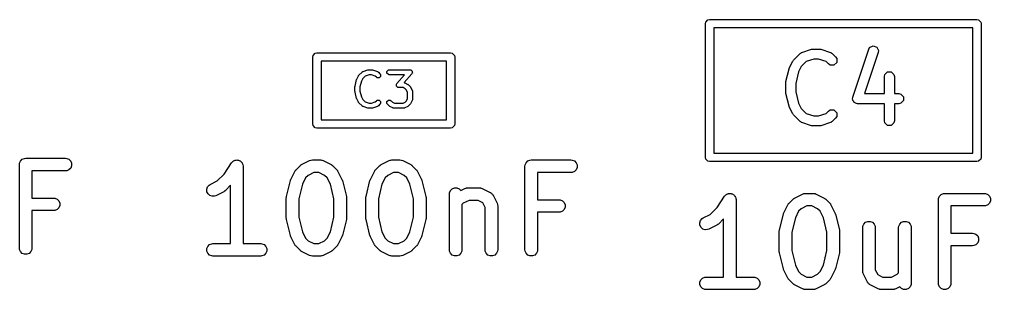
# Model space of a CAD drawing. Extents: x 2.26 to 6.35, y -6.6 to -4.52.
# Drawn here: x 5.327 to 5.7847, y -5.8956 to -5.7684 of the extents above; entities that cross this region are included whole.
import ezdxf

# ---------------------------------------------------------------- set-up
doc = ezdxf.new("R2010")
doc.units = 0
doc.header["$MEASUREMENT"] = 0
doc.layers.add('BLACK', color=7, linetype='CONTINUOUS')

msp = doc.modelspace()

# ---------------------------------------------------------------- linework, layer by layer
at = {"layer": 'BLACK', "linetype": 'CONTINUOUS'}
for p, q in [((5.65029, -5.7704), (5.65044, -5.76964)), ((5.65029, -5.83339), (5.65029, -5.7704)), ((5.65044, -5.76964), (5.65151, -5.76858)), ((5.65151, -5.76858), (5.65226, -5.76843)), ((5.65226, -5.76843), (5.77824, -5.76843)), ((5.77824, -5.76843), (5.779, -5.76858)), ((5.779, -5.76858), (5.78006, -5.76964)), ((5.78006, -5.76964), (5.78021, -5.7704)), ((5.78021, -5.7704), (5.78021, -5.83339)), ((5.65423, -5.77237), (5.65423, -5.83142)), ((5.77628, -5.77237), (5.65423, -5.77237)), ((5.77628, -5.83142), (5.77628, -5.77237)), ((5.4654, -5.78539), (5.46647, -5.78433)), ((5.46647, -5.78433), (5.46722, -5.78418)), ((5.46722, -5.78418), (5.53021, -5.78418)), ((5.53021, -5.78418), (5.53097, -5.78433)), ((5.53097, -5.78433), (5.53203, -5.78539)), ((5.69183, -5.78755), (5.69483, -5.78455)), ((5.69483, -5.78455), (5.69493, -5.78449)), ((5.69493, -5.78449), (5.69496, -5.78444)), ((5.69496, -5.78444), (5.69529, -5.78425)), ((5.69529, -5.78425), (5.6956, -5.78404)), ((5.6956, -5.78404), (5.69565, -5.78404)), ((5.69565, -5.78404), (5.69576, -5.78398)), ((5.69576, -5.78398), (5.70026, -5.78248)), ((5.70026, -5.78248), (5.70063, -5.78243)), ((5.70063, -5.78243), (5.701, -5.78236)), ((5.701, -5.78236), (5.704, -5.78236)), ((5.704, -5.78236), (5.70437, -5.78243)), ((5.70437, -5.78243), (5.70475, -5.78248)), ((5.70475, -5.78248), (5.70925, -5.78398)), ((5.70925, -5.78398), (5.70935, -5.78404)), ((5.70935, -5.78404), (5.70941, -5.78404)), ((5.70941, -5.78404), (5.70972, -5.78425)), ((5.70972, -5.78425), (5.71005, -5.78444)), ((5.71005, -5.78444), (5.71007, -5.78449)), ((5.71007, -5.78449), (5.71017, -5.78455)), ((5.71017, -5.78455), (5.71167, -5.78605)), ((5.71976, -5.80497), (5.72726, -5.78248)), ((5.73174, -5.78397), (5.72528, -5.80336)), ((5.72726, -5.78248), (5.72772, -5.78168)), ((5.72772, -5.78168), (5.72933, -5.78087)), ((5.72933, -5.78087), (5.73105, -5.78144)), ((5.73105, -5.78144), (5.73186, -5.78306)), ((5.73186, -5.78306), (5.73174, -5.78397)), ((5.46525, -5.78615), (5.4654, -5.78539)), ((5.46525, -5.81764), (5.46525, -5.78615)), ((5.46919, -5.78811), (5.46919, -5.81567)), ((5.52824, -5.78811), (5.46919, -5.78811)), ((5.52824, -5.81567), (5.52824, -5.78811)), ((5.53203, -5.78539), (5.53218, -5.78615)), ((5.53218, -5.78615), (5.53218, -5.81764)), ((5.68989, -5.79117), (5.69139, -5.78817)), ((5.69139, -5.78817), (5.69162, -5.78787)), ((5.69162, -5.78787), (5.69183, -5.78755)), ((5.69778, -5.78829), (5.69545, -5.79062)), ((5.70139, -5.78708), (5.69778, -5.78829)), ((5.70362, -5.78708), (5.70139, -5.78708)), ((5.70723, -5.78829), (5.70362, -5.78708)), ((5.70833, -5.78939), (5.70723, -5.78829)), ((5.7091, -5.7899), (5.70833, -5.78939)), ((5.71219, -5.78863), (5.71091, -5.7899)), ((5.71167, -5.78605), (5.71219, -5.78682)), ((5.71219, -5.78682), (5.71219, -5.78863)), ((5.48701, -5.79472), (5.48851, -5.79322)), ((5.48851, -5.79322), (5.48856, -5.79319)), ((5.48856, -5.79319), (5.48857, -5.79317)), ((5.48857, -5.79317), (5.48873, -5.79307)), ((5.48873, -5.79307), (5.48889, -5.79297)), ((5.48889, -5.79297), (5.48892, -5.79297)), ((5.48892, -5.79297), (5.48897, -5.79294)), ((5.48897, -5.79294), (5.49122, -5.79219)), ((5.49122, -5.79219), (5.49141, -5.79216)), ((5.49141, -5.79216), (5.49159, -5.79213)), ((5.49159, -5.79213), (5.49309, -5.79213)), ((5.49309, -5.79213), (5.49328, -5.79216)), ((5.49328, -5.79216), (5.49347, -5.79219)), ((5.49347, -5.79219), (5.49572, -5.79294)), ((5.49572, -5.79294), (5.49577, -5.79297)), ((5.49577, -5.79297), (5.49579, -5.79297)), ((5.49579, -5.79297), (5.49595, -5.79307)), ((5.49595, -5.79307), (5.49612, -5.79317)), ((5.49612, -5.79317), (5.49613, -5.79319)), ((5.49613, -5.79319), (5.49618, -5.79322)), ((5.49618, -5.79322), (5.49693, -5.79397)), ((5.49693, -5.79397), (5.49718, -5.79436)), ((5.50025, -5.79286), (5.50089, -5.79222)), ((5.50025, -5.79376), (5.50025, -5.79286)), ((5.50089, -5.7944), (5.50025, -5.79376)), ((5.50089, -5.79222), (5.50134, -5.79213)), ((5.50134, -5.79213), (5.51109, -5.79213)), ((5.51109, -5.79213), (5.51142, -5.79219)), ((5.51142, -5.79219), (5.51147, -5.79219)), ((5.51147, -5.79219), (5.51149, -5.79221)), ((5.51149, -5.79221), (5.51154, -5.79222)), ((5.51154, -5.79222), (5.51184, -5.79251)), ((5.51184, -5.79251), (5.51215, -5.79278)), ((5.51215, -5.79379), (5.51198, -5.79409)), ((5.51215, -5.79278), (5.51215, -5.79283)), ((5.51215, -5.79283), (5.51218, -5.79286)), ((5.51218, -5.79376), (5.51215, -5.79379)), ((5.51218, -5.79286), (5.51218, -5.79327)), ((5.51218, -5.79327), (5.51221, -5.79369)), ((5.51221, -5.79369), (5.51218, -5.79373)), ((5.51218, -5.79373), (5.51218, -5.79376)), ((5.68821, -5.79765), (5.68971, -5.79165)), ((5.68971, -5.79165), (5.68982, -5.79141)), ((5.68982, -5.79141), (5.68989, -5.79117)), ((5.69423, -5.79305), (5.69287, -5.79851)), ((5.69545, -5.79062), (5.69423, -5.79305)), ((5.71091, -5.7899), (5.7091, -5.7899)), ((5.73482, -5.79432), (5.7361, -5.79304)), ((5.7361, -5.79304), (5.7379, -5.79304)), ((5.7379, -5.79304), (5.73918, -5.79432)), ((5.4852, -5.79977), (5.48595, -5.79677)), ((5.48595, -5.79677), (5.486, -5.79665)), ((5.486, -5.79665), (5.48604, -5.79653)), ((5.48604, -5.79653), (5.48679, -5.79503)), ((5.48679, -5.79503), (5.4869, -5.79488)), ((5.4869, -5.79488), (5.48701, -5.79472)), ((5.48821, -5.79747), (5.48752, -5.8002)), ((5.48881, -5.79626), (5.48821, -5.79747)), ((5.48998, -5.79509), (5.48881, -5.79626)), ((5.49178, -5.79449), (5.48998, -5.79509)), ((5.4929, -5.79449), (5.49178, -5.79449)), ((5.4947, -5.79509), (5.4929, -5.79449)), ((5.49526, -5.79564), (5.4947, -5.79509)), ((5.49564, -5.7959), (5.49526, -5.79564)), ((5.49654, -5.7959), (5.49564, -5.7959)), ((5.49718, -5.79526), (5.49654, -5.7959)), ((5.49718, -5.79436), (5.49718, -5.79526)), ((5.50134, -5.79449), (5.50089, -5.7944)), ((5.50849, -5.79449), (5.50134, -5.79449)), ((5.50478, -5.79882), (5.50495, -5.79853)), ((5.50495, -5.79853), (5.50849, -5.79449)), ((5.51198, -5.79409), (5.50839, -5.79819)), ((5.50839, -5.79819), (5.50854, -5.79822)), ((5.50854, -5.79822), (5.50856, -5.79824)), ((5.50856, -5.79824), (5.50862, -5.79825)), ((5.50862, -5.79825), (5.51012, -5.799)), ((5.68814, -5.79822), (5.6882, -5.79794)), ((5.68814, -5.80272), (5.68814, -5.79822)), ((5.6882, -5.79794), (5.68821, -5.79765)), ((5.69287, -5.79851), (5.69287, -5.80243)), ((5.73464, -5.79522), (5.73482, -5.79432)), ((5.73464, -5.80336), (5.73464, -5.79522)), ((5.73918, -5.79432), (5.73936, -5.79522)), ((5.73936, -5.79522), (5.73936, -5.80336)), ((5.48516, -5.80006), (5.48519, -5.79992)), ((5.48516, -5.80231), (5.48516, -5.80006)), ((5.48519, -5.80245), (5.48516, -5.80231)), ((5.48519, -5.79992), (5.4852, -5.79977)), ((5.4852, -5.80259), (5.48519, -5.80245)), ((5.48595, -5.80559), (5.4852, -5.80259)), ((5.48752, -5.8002), (5.48752, -5.80216)), ((5.48752, -5.80216), (5.48821, -5.80489)), ((5.50472, -5.79893), (5.50475, -5.79888)), ((5.50475, -5.79934), (5.50472, -5.79893)), ((5.50475, -5.79886), (5.50478, -5.79882)), ((5.50475, -5.79888), (5.50475, -5.79886)), ((5.50475, -5.79976), (5.50475, -5.79934)), ((5.50478, -5.79979), (5.50475, -5.79976)), ((5.50478, -5.79983), (5.50478, -5.79979)), ((5.50509, -5.8001), (5.50478, -5.79983)), ((5.50539, -5.8004), (5.50509, -5.8001)), ((5.50544, -5.80041), (5.50539, -5.8004)), ((5.50546, -5.80043), (5.50544, -5.80041)), ((5.50551, -5.80042), (5.50546, -5.80043)), ((5.50584, -5.80049), (5.50551, -5.80042)), ((5.50781, -5.80049), (5.50584, -5.80049)), ((5.50889, -5.80103), (5.50781, -5.80049)), ((5.50937, -5.80151), (5.50889, -5.80103)), ((5.50991, -5.80259), (5.50937, -5.80151)), ((5.50991, -5.80578), (5.50991, -5.80259)), ((5.51012, -5.799), (5.51027, -5.79912)), ((5.51027, -5.79912), (5.51043, -5.79922)), ((5.51043, -5.79922), (5.51118, -5.79997)), ((5.51118, -5.79997), (5.51128, -5.80013)), ((5.51128, -5.80013), (5.5114, -5.80028)), ((5.5114, -5.80028), (5.51215, -5.80178)), ((5.51215, -5.80178), (5.51216, -5.80184)), ((5.51216, -5.80184), (5.51218, -5.80186)), ((5.51218, -5.80186), (5.51222, -5.80204)), ((5.51222, -5.80204), (5.51227, -5.80222)), ((5.51227, -5.80222), (5.51226, -5.80225)), ((5.51226, -5.80225), (5.51227, -5.80231)), ((5.51227, -5.80231), (5.51227, -5.80606)), ((5.6882, -5.803), (5.68814, -5.80272)), ((5.68821, -5.80329), (5.6882, -5.803)), ((5.69287, -5.80243), (5.69423, -5.8079)), ((5.486, -5.80571), (5.48595, -5.80559)), ((5.48604, -5.80583), (5.486, -5.80571)), ((5.48679, -5.80733), (5.48604, -5.80583)), ((5.4869, -5.80748), (5.48679, -5.80733)), ((5.48701, -5.80764), (5.4869, -5.80748)), ((5.48851, -5.80914), (5.48701, -5.80764)), ((5.48821, -5.80489), (5.48881, -5.80611)), ((5.48881, -5.80611), (5.48998, -5.80727)), ((5.48998, -5.80727), (5.49178, -5.80788)), ((5.4929, -5.80788), (5.4947, -5.80727)), ((5.4947, -5.80727), (5.49526, -5.80672)), ((5.49526, -5.80672), (5.49564, -5.80647)), ((5.49564, -5.80647), (5.49654, -5.80647)), ((5.49654, -5.80647), (5.49718, -5.8071)), ((5.49718, -5.8071), (5.49718, -5.80801)), ((5.50025, -5.8071), (5.50089, -5.80647)), ((5.50025, -5.80801), (5.50025, -5.8071)), ((5.50089, -5.80647), (5.50179, -5.80647)), ((5.50179, -5.80647), (5.50218, -5.80672)), ((5.50218, -5.80672), (5.50279, -5.80734)), ((5.50279, -5.80734), (5.50387, -5.80788)), ((5.50781, -5.80788), (5.50889, -5.80734)), ((5.50889, -5.80734), (5.50937, -5.80686)), ((5.50937, -5.80686), (5.50991, -5.80578)), ((5.51215, -5.80658), (5.5114, -5.80808)), ((5.51216, -5.80653), (5.51215, -5.80658)), ((5.51218, -5.80651), (5.51216, -5.80653)), ((5.51222, -5.80632), (5.51218, -5.80651)), ((5.51227, -5.80614), (5.51222, -5.80632)), ((5.51227, -5.80606), (5.51226, -5.80611)), ((5.51226, -5.80611), (5.51227, -5.80614)), ((5.68971, -5.80929), (5.68821, -5.80329)), ((5.71964, -5.80589), (5.71976, -5.80497)), ((5.71982, -5.80624), (5.71964, -5.80589)), ((5.71982, -5.80662), (5.71982, -5.80624)), ((5.72021, -5.80701), (5.71982, -5.80662)), ((5.72045, -5.8075), (5.72021, -5.80701)), ((5.72082, -5.80763), (5.72045, -5.8075)), ((5.7211, -5.8079), (5.72082, -5.80763)), ((5.72528, -5.80336), (5.73464, -5.80336)), ((5.73936, -5.80336), (5.7415, -5.80336)), ((5.7415, -5.80336), (5.7424, -5.80354)), ((5.7424, -5.80354), (5.74368, -5.80482)), ((5.74368, -5.80662), (5.7424, -5.8079)), ((5.74368, -5.80482), (5.74368, -5.80662)), ((5.48856, -5.80917), (5.48851, -5.80914)), ((5.48857, -5.8092), (5.48856, -5.80917)), ((5.48873, -5.80929), (5.48857, -5.8092)), ((5.48889, -5.8094), (5.48873, -5.80929)), ((5.48892, -5.8094), (5.48889, -5.8094)), ((5.48897, -5.80943), (5.48892, -5.8094)), ((5.49122, -5.81018), (5.48897, -5.80943)), ((5.49141, -5.8102), (5.49122, -5.81018)), ((5.49159, -5.81024), (5.49141, -5.8102)), ((5.49309, -5.81024), (5.49159, -5.81024)), ((5.49178, -5.80788), (5.4929, -5.80788)), ((5.49328, -5.8102), (5.49309, -5.81024)), ((5.49347, -5.81018), (5.49328, -5.8102)), ((5.49572, -5.80943), (5.49347, -5.81018)), ((5.49577, -5.8094), (5.49572, -5.80943)), ((5.49579, -5.8094), (5.49577, -5.8094)), ((5.49595, -5.80929), (5.49579, -5.8094)), ((5.49612, -5.8092), (5.49595, -5.80929)), ((5.49613, -5.80917), (5.49612, -5.8092)), ((5.49618, -5.80914), (5.49613, -5.80917)), ((5.49693, -5.80839), (5.49618, -5.80914)), ((5.49718, -5.80801), (5.49693, -5.80839)), ((5.50051, -5.80839), (5.50025, -5.80801)), ((5.50126, -5.80914), (5.50051, -5.80839)), ((5.50141, -5.80925), (5.50126, -5.80914)), ((5.50156, -5.80936), (5.50141, -5.80925)), ((5.50306, -5.81011), (5.50156, -5.80936)), ((5.50312, -5.81013), (5.50306, -5.81011)), ((5.50314, -5.81015), (5.50312, -5.81013)), ((5.50332, -5.81018), (5.50314, -5.81015)), ((5.50351, -5.81023), (5.50332, -5.81018)), ((5.50353, -5.81023), (5.50351, -5.81023)), ((5.50359, -5.81024), (5.50353, -5.81023)), ((5.50809, -5.81024), (5.50359, -5.81024)), ((5.50387, -5.80788), (5.50781, -5.80788)), ((5.50815, -5.81023), (5.50809, -5.81024)), ((5.50817, -5.81023), (5.50815, -5.81023)), ((5.50836, -5.81018), (5.50817, -5.81023)), ((5.50854, -5.81015), (5.50836, -5.81018)), ((5.50856, -5.81013), (5.50854, -5.81015)), ((5.50862, -5.81011), (5.50856, -5.81013)), ((5.51012, -5.80936), (5.50862, -5.81011)), ((5.51027, -5.80925), (5.51012, -5.80936)), ((5.51043, -5.80914), (5.51027, -5.80925)), ((5.51118, -5.80839), (5.51043, -5.80914)), ((5.51128, -5.80823), (5.51118, -5.80839)), ((5.5114, -5.80808), (5.51128, -5.80823)), ((5.68982, -5.80953), (5.68971, -5.80929)), ((5.68989, -5.80978), (5.68982, -5.80953)), ((5.69139, -5.81278), (5.68989, -5.80978)), ((5.69423, -5.8079), (5.69545, -5.81032)), ((5.69545, -5.81032), (5.69778, -5.81265)), ((5.70723, -5.81265), (5.70833, -5.81155)), ((5.70833, -5.81155), (5.7091, -5.81104)), ((5.7091, -5.81104), (5.71091, -5.81104)), ((5.71091, -5.81104), (5.71219, -5.81232)), ((5.71219, -5.81232), (5.71219, -5.81412)), ((5.722, -5.80808), (5.7211, -5.8079)), ((5.73464, -5.80808), (5.722, -5.80808)), ((5.73464, -5.81622), (5.73464, -5.80808)), ((5.7415, -5.80808), (5.73936, -5.80808)), ((5.73936, -5.80808), (5.73936, -5.81622)), ((5.7424, -5.8079), (5.7415, -5.80808)), ((5.46919, -5.81567), (5.52824, -5.81567)), ((5.69162, -5.81307), (5.69139, -5.81278)), ((5.69183, -5.81339), (5.69162, -5.81307)), ((5.69483, -5.81639), (5.69183, -5.81339)), ((5.69493, -5.81645), (5.69483, -5.81639)), ((5.69496, -5.8165), (5.69493, -5.81645)), ((5.69529, -5.81669), (5.69496, -5.8165)), ((5.6956, -5.8169), (5.69529, -5.81669)), ((5.69565, -5.8169), (5.6956, -5.8169)), ((5.69576, -5.81696), (5.69565, -5.8169)), ((5.69778, -5.81265), (5.70139, -5.81386)), ((5.70139, -5.81386), (5.70362, -5.81386)), ((5.70362, -5.81386), (5.70723, -5.81265)), ((5.70935, -5.8169), (5.70925, -5.81696)), ((5.70941, -5.8169), (5.70935, -5.8169)), ((5.70972, -5.81669), (5.70941, -5.8169)), ((5.71005, -5.8165), (5.70972, -5.81669)), ((5.71007, -5.81645), (5.71005, -5.8165)), ((5.71017, -5.81639), (5.71007, -5.81645)), ((5.71167, -5.81489), (5.71017, -5.81639)), ((5.71219, -5.81412), (5.71167, -5.81489)), ((5.73482, -5.81712), (5.73464, -5.81622)), ((5.73936, -5.81622), (5.73918, -5.81712)), ((5.4654, -5.8184), (5.46525, -5.81764)), ((5.46647, -5.81946), (5.4654, -5.8184)), ((5.46722, -5.81961), (5.46647, -5.81946)), ((5.53021, -5.81961), (5.46722, -5.81961)), ((5.53097, -5.81946), (5.53021, -5.81961)), ((5.53203, -5.8184), (5.53097, -5.81946)), ((5.53218, -5.81764), (5.53203, -5.8184)), ((5.70026, -5.81846), (5.69576, -5.81696)), ((5.70063, -5.81851), (5.70026, -5.81846)), ((5.701, -5.81858), (5.70063, -5.81851)), ((5.704, -5.81858), (5.701, -5.81858)), ((5.70437, -5.81851), (5.704, -5.81858)), ((5.70475, -5.81846), (5.70437, -5.81851)), ((5.70925, -5.81696), (5.70475, -5.81846)), ((5.7361, -5.8184), (5.73482, -5.81712)), ((5.7379, -5.8184), (5.7361, -5.8184)), ((5.73918, -5.81712), (5.7379, -5.8184)), ((5.32709, -5.83615), (5.32753, -5.83509)), ((5.32753, -5.83509), (5.32835, -5.83427)), ((5.32835, -5.83427), (5.32941, -5.83383)), ((5.32941, -5.83383), (5.32999, -5.83378)), ((5.32999, -5.83378), (5.34874, -5.83378)), ((5.34874, -5.83378), (5.34931, -5.83383)), ((5.34931, -5.83383), (5.35038, -5.83427)), ((5.35038, -5.83427), (5.35119, -5.83509)), ((5.35119, -5.83509), (5.35163, -5.83615)), ((5.42764, -5.83527), (5.42785, -5.83506)), ((5.42785, -5.83506), (5.42812, -5.83495)), ((5.42812, -5.83495), (5.42836, -5.83479)), ((5.42836, -5.83479), (5.42864, -5.83473)), ((5.42864, -5.83473), (5.42891, -5.83462)), ((5.42891, -5.83462), (5.4292, -5.83462)), ((5.4292, -5.83462), (5.42949, -5.83456)), ((5.42949, -5.83456), (5.42977, -5.83462)), ((5.42977, -5.83462), (5.43007, -5.83462)), ((5.43007, -5.83462), (5.43033, -5.83473)), ((5.43033, -5.83473), (5.43062, -5.83479)), ((5.43062, -5.83479), (5.43086, -5.83495)), ((5.43086, -5.83495), (5.43113, -5.83506)), ((5.43113, -5.83506), (5.43134, -5.83527)), ((5.46004, -5.83675), (5.46379, -5.83488)), ((5.46379, -5.83488), (5.46433, -5.83467)), ((5.46433, -5.83467), (5.46444, -5.83466)), ((5.46444, -5.83466), (5.46454, -5.83462)), ((5.46454, -5.83462), (5.46511, -5.83456)), ((5.46511, -5.83456), (5.46886, -5.83456)), ((5.46886, -5.83456), (5.46944, -5.83462)), ((5.46944, -5.83462), (5.46953, -5.83466)), ((5.46953, -5.83466), (5.46964, -5.83467)), ((5.46964, -5.83467), (5.47018, -5.83488)), ((5.47018, -5.83488), (5.47393, -5.83675)), ((5.49754, -5.83675), (5.50129, -5.83488)), ((5.50129, -5.83488), (5.50183, -5.83467)), ((5.50183, -5.83467), (5.50193, -5.83466)), ((5.50193, -5.83466), (5.50203, -5.83462)), ((5.50203, -5.83462), (5.50261, -5.83456)), ((5.50261, -5.83456), (5.50636, -5.83456)), ((5.50636, -5.83456), (5.50693, -5.83462)), ((5.50693, -5.83462), (5.50703, -5.83466)), ((5.50703, -5.83466), (5.50714, -5.83467)), ((5.50714, -5.83467), (5.50768, -5.83488)), ((5.50768, -5.83488), (5.51143, -5.83675)), ((5.56577, -5.83588), (5.56658, -5.83506)), ((5.56658, -5.83506), (5.56765, -5.83462)), ((5.56765, -5.83462), (5.56822, -5.83456)), ((5.56822, -5.83456), (5.58697, -5.83456)), ((5.58697, -5.83456), (5.58755, -5.83462)), ((5.58755, -5.83462), (5.58861, -5.83506)), ((5.58861, -5.83506), (5.58943, -5.83588)), ((5.65044, -5.83414), (5.65029, -5.83339)), ((5.65151, -5.83521), (5.65044, -5.83414)), ((5.65226, -5.83536), (5.65151, -5.83521)), ((5.65423, -5.83142), (5.77628, -5.83142)), ((5.779, -5.83521), (5.77824, -5.83536)), ((5.78006, -5.83414), (5.779, -5.83521)), ((5.78021, -5.83339), (5.78006, -5.83414)), ((5.32703, -5.83673), (5.32709, -5.83615)), ((5.32703, -5.8761), (5.32703, -5.83673)), ((5.34874, -5.83968), (5.33294, -5.83968)), ((5.33294, -5.83968), (5.33294, -5.85252)), ((5.34931, -5.83963), (5.34874, -5.83968)), ((5.35038, -5.83918), (5.34931, -5.83963)), ((5.35119, -5.83837), (5.35038, -5.83918)), ((5.35163, -5.83731), (5.35119, -5.83837)), ((5.35163, -5.83615), (5.35163, -5.83731)), ((5.42345, -5.84126), (5.42703, -5.83588)), ((5.42703, -5.83588), (5.42704, -5.83588)), ((5.42704, -5.83587), (5.4274, -5.83543)), ((5.42704, -5.83588), (5.42704, -5.83587)), ((5.42704, -5.83588), (5.42704, -5.83588)), ((5.4274, -5.83543), (5.42764, -5.83527)), ((5.43134, -5.83527), (5.43158, -5.83543)), ((5.43158, -5.83543), (5.43174, -5.83567)), ((5.43174, -5.83567), (5.43195, -5.83588)), ((5.43195, -5.83588), (5.43206, -5.83614)), ((5.43206, -5.83614), (5.43222, -5.83638)), ((5.43222, -5.83638), (5.43227, -5.83667)), ((5.43227, -5.83667), (5.43239, -5.83694)), ((5.43239, -5.83694), (5.43244, -5.83751)), ((5.43244, -5.83751), (5.43244, -5.83751)), ((5.43244, -5.83751), (5.43244, -5.83751)), ((5.43244, -5.83751), (5.43244, -5.83752)), ((5.43244, -5.83752), (5.43244, -5.87393)), ((5.45685, -5.83995), (5.457, -5.8397)), ((5.457, -5.8397), (5.45703, -5.83963)), ((5.45703, -5.83963), (5.4571, -5.83954)), ((5.4571, -5.83954), (5.45715, -5.83946)), ((5.45715, -5.83946), (5.45721, -5.8394)), ((5.45721, -5.8394), (5.4574, -5.83918)), ((5.4574, -5.83918), (5.45927, -5.8373)), ((5.45927, -5.8373), (5.4595, -5.83712)), ((5.4595, -5.83712), (5.45955, -5.83706)), ((5.45955, -5.83706), (5.45964, -5.837)), ((5.45964, -5.837), (5.45972, -5.83694)), ((5.45972, -5.83694), (5.45979, -5.83691)), ((5.45979, -5.83691), (5.46004, -5.83675)), ((5.47393, -5.83675), (5.47418, -5.83691)), ((5.47418, -5.83691), (5.47425, -5.83694)), ((5.47425, -5.83694), (5.47433, -5.837)), ((5.47433, -5.837), (5.47442, -5.83706)), ((5.47442, -5.83706), (5.47447, -5.83712)), ((5.47447, -5.83712), (5.4747, -5.8373)), ((5.4747, -5.8373), (5.47657, -5.83918)), ((5.47657, -5.83918), (5.47676, -5.8394)), ((5.47676, -5.8394), (5.47682, -5.83946)), ((5.47682, -5.83946), (5.47687, -5.83954)), ((5.47687, -5.83954), (5.47694, -5.83963)), ((5.47694, -5.83963), (5.47697, -5.8397)), ((5.47697, -5.8397), (5.47713, -5.83995)), ((5.49434, -5.83995), (5.4945, -5.8397)), ((5.4945, -5.8397), (5.49453, -5.83963)), ((5.49453, -5.83963), (5.49459, -5.83954)), ((5.49459, -5.83954), (5.49465, -5.83946)), ((5.49465, -5.83946), (5.49471, -5.8394)), ((5.49471, -5.8394), (5.49489, -5.83918)), ((5.49489, -5.83918), (5.49677, -5.8373)), ((5.49677, -5.8373), (5.497, -5.83712)), ((5.497, -5.83712), (5.49705, -5.83706)), ((5.49705, -5.83706), (5.49714, -5.837)), ((5.49714, -5.837), (5.49722, -5.83694)), ((5.49722, -5.83694), (5.49729, -5.83691)), ((5.49729, -5.83691), (5.49754, -5.83675)), ((5.51143, -5.83675), (5.51167, -5.83691)), ((5.51167, -5.83691), (5.51175, -5.83694)), ((5.51175, -5.83694), (5.51183, -5.837)), ((5.51183, -5.837), (5.51192, -5.83706)), ((5.51192, -5.83706), (5.51197, -5.83712)), ((5.51197, -5.83712), (5.51219, -5.8373)), ((5.51219, -5.8373), (5.51407, -5.83918)), ((5.51407, -5.83918), (5.51425, -5.8394)), ((5.51425, -5.8394), (5.51431, -5.83946)), ((5.51431, -5.83946), (5.51437, -5.83954)), ((5.51437, -5.83954), (5.51444, -5.83963)), ((5.51444, -5.83963), (5.51447, -5.8397)), ((5.51447, -5.8397), (5.51462, -5.83995)), ((5.56527, -5.83752), (5.56533, -5.83694)), ((5.56527, -5.87689), (5.56527, -5.83752)), ((5.56533, -5.83694), (5.56577, -5.83588)), ((5.58943, -5.83916), (5.58861, -5.83997)), ((5.58943, -5.83588), (5.58987, -5.83694)), ((5.58987, -5.83809), (5.58943, -5.83916)), ((5.58987, -5.83694), (5.58987, -5.83809)), ((5.77824, -5.83536), (5.65226, -5.83536)), ((5.42024, -5.84446), (5.42345, -5.84126)), ((5.45287, -5.8518), (5.45475, -5.8443)), ((5.45475, -5.8443), (5.45476, -5.84426)), ((5.45476, -5.84424), (5.45486, -5.844)), ((5.45476, -5.84426), (5.45476, -5.84424)), ((5.45486, -5.844), (5.45494, -5.84375)), ((5.45494, -5.84375), (5.45496, -5.84374)), ((5.45496, -5.84374), (5.45497, -5.8437)), ((5.45497, -5.8437), (5.45685, -5.83995)), ((5.46191, -5.84302), (5.4604, -5.84605)), ((5.46311, -5.84182), (5.46191, -5.84302)), ((5.46581, -5.84047), (5.46311, -5.84182)), ((5.46816, -5.84047), (5.46581, -5.84047)), ((5.47086, -5.84182), (5.46816, -5.84047)), ((5.47206, -5.84302), (5.47086, -5.84182)), ((5.47357, -5.84605), (5.47206, -5.84302)), ((5.47713, -5.83995), (5.479, -5.8437)), ((5.479, -5.8437), (5.47902, -5.84374)), ((5.47902, -5.84374), (5.47903, -5.84375)), ((5.47903, -5.84375), (5.47912, -5.844)), ((5.47912, -5.844), (5.47921, -5.84424)), ((5.47921, -5.84424), (5.47921, -5.84426)), ((5.47921, -5.84426), (5.47922, -5.8443)), ((5.47922, -5.8443), (5.4811, -5.8518)), ((5.49037, -5.8518), (5.49224, -5.8443)), ((5.49224, -5.8443), (5.49226, -5.84426)), ((5.49226, -5.84424), (5.49235, -5.844)), ((5.49226, -5.84426), (5.49226, -5.84424)), ((5.49235, -5.844), (5.49244, -5.84375)), ((5.49244, -5.84375), (5.49245, -5.84374)), ((5.49245, -5.84374), (5.49247, -5.8437)), ((5.49247, -5.8437), (5.49434, -5.83995)), ((5.49941, -5.84302), (5.49789, -5.84605)), ((5.50061, -5.84182), (5.49941, -5.84302)), ((5.5033, -5.84047), (5.50061, -5.84182)), ((5.50566, -5.84047), (5.5033, -5.84047)), ((5.50836, -5.84182), (5.50566, -5.84047)), ((5.50955, -5.84302), (5.50836, -5.84182)), ((5.51107, -5.84605), (5.50955, -5.84302)), ((5.51462, -5.83995), (5.5165, -5.8437)), ((5.5165, -5.8437), (5.51651, -5.84374)), ((5.51651, -5.84374), (5.51653, -5.84375)), ((5.51653, -5.84375), (5.51661, -5.844)), ((5.51661, -5.844), (5.5167, -5.84424)), ((5.5167, -5.84424), (5.5167, -5.84426)), ((5.5167, -5.84426), (5.51672, -5.8443)), ((5.51672, -5.8443), (5.51859, -5.8518)), ((5.58697, -5.84047), (5.57118, -5.84047)), ((5.57118, -5.84047), (5.57118, -5.85331)), ((5.58755, -5.84041), (5.58697, -5.84047)), ((5.58861, -5.83997), (5.58755, -5.84041)), ((5.41531, -5.8484), (5.41568, -5.8473)), ((5.41539, -5.84954), (5.41531, -5.8484)), ((5.41568, -5.8473), (5.41643, -5.84643)), ((5.41643, -5.84643), (5.41692, -5.84612)), ((5.41692, -5.84612), (5.42024, -5.84446)), ((5.42408, -5.84898), (5.42385, -5.84916)), ((5.42654, -5.84652), (5.42408, -5.84898)), ((5.42654, -5.87393), (5.42654, -5.84652)), ((5.4604, -5.84605), (5.45869, -5.85288)), ((5.47528, -5.85288), (5.47357, -5.84605)), ((5.49789, -5.84605), (5.49619, -5.85288)), ((5.51278, -5.85288), (5.51107, -5.84605)), ((5.53015, -5.849), (5.53096, -5.84818)), ((5.53096, -5.84818), (5.53203, -5.84774)), ((5.53203, -5.84774), (5.53318, -5.84774)), ((5.53318, -5.84774), (5.53424, -5.84818)), ((5.53424, -5.84818), (5.53501, -5.84895)), ((5.53501, -5.84895), (5.53691, -5.848)), ((5.53691, -5.848), (5.53745, -5.84779)), ((5.53745, -5.84779), (5.53755, -5.84778)), ((5.53755, -5.84778), (5.53765, -5.84774)), ((5.53765, -5.84774), (5.53823, -5.84769)), ((5.53823, -5.84769), (5.54385, -5.84769)), ((5.54385, -5.84769), (5.54443, -5.84774)), ((5.54443, -5.84774), (5.54453, -5.84778)), ((5.54453, -5.84778), (5.54463, -5.84779)), ((5.54463, -5.84779), (5.54517, -5.848)), ((5.54517, -5.848), (5.54892, -5.84987)), ((5.33294, -5.85252), (5.34311, -5.85252)), ((5.34311, -5.85252), (5.34369, -5.85258)), ((5.34369, -5.85258), (5.34475, -5.85302)), ((5.34475, -5.85302), (5.34557, -5.85384)), ((5.41591, -5.85058), (5.41539, -5.84954)), ((5.41678, -5.85133), (5.41591, -5.85058)), ((5.41787, -5.85169), (5.41678, -5.85133)), ((5.41902, -5.85161), (5.41787, -5.85169)), ((5.41956, -5.85141), (5.41902, -5.85161)), ((5.42331, -5.84953), (5.41956, -5.85141)), ((5.42356, -5.84938), (5.42331, -5.84953)), ((5.42363, -5.84935), (5.42356, -5.84938)), ((5.42371, -5.84928), (5.42363, -5.84935)), ((5.4238, -5.84922), (5.42371, -5.84928)), ((5.42385, -5.84916), (5.4238, -5.84922)), ((5.45278, -5.85251), (5.45279, -5.85241)), ((5.45278, -5.86189), (5.45278, -5.85251)), ((5.45279, -5.85237), (5.45282, -5.85216)), ((5.45279, -5.85241), (5.45279, -5.85237)), ((5.45282, -5.85216), (5.45284, -5.85194)), ((5.45284, -5.85194), (5.45286, -5.8519)), ((5.45286, -5.8519), (5.45287, -5.8518)), ((5.45869, -5.85288), (5.45869, -5.86152)), ((5.47528, -5.86152), (5.47528, -5.85288)), ((5.4811, -5.8518), (5.48111, -5.8519)), ((5.48111, -5.8519), (5.48113, -5.85194)), ((5.48113, -5.85194), (5.48115, -5.85216)), ((5.48115, -5.85216), (5.48118, -5.85237)), ((5.48118, -5.85237), (5.48118, -5.85241)), ((5.48118, -5.85241), (5.48119, -5.85251)), ((5.48119, -5.85251), (5.48119, -5.86189)), ((5.49028, -5.85237), (5.49032, -5.85216)), ((5.49029, -5.85241), (5.49028, -5.85237)), ((5.49028, -5.85251), (5.49029, -5.85241)), ((5.49028, -5.86189), (5.49028, -5.85251)), ((5.49032, -5.85216), (5.49034, -5.85194)), ((5.49034, -5.85194), (5.49035, -5.8519)), ((5.49035, -5.8519), (5.49037, -5.8518)), ((5.49619, -5.85288), (5.49619, -5.86152)), ((5.51278, -5.86152), (5.51278, -5.85288)), ((5.51859, -5.8518), (5.51861, -5.8519)), ((5.51861, -5.8519), (5.51863, -5.85194)), ((5.51863, -5.85194), (5.51865, -5.85216)), ((5.51865, -5.85216), (5.51868, -5.85237)), ((5.51868, -5.85237), (5.51867, -5.85241)), ((5.51867, -5.85241), (5.51868, -5.85251)), ((5.51868, -5.85251), (5.51868, -5.86189)), ((5.52965, -5.85064), (5.52971, -5.85006)), ((5.52965, -5.87689), (5.52965, -5.85064)), ((5.52971, -5.85006), (5.53015, -5.849)), ((5.54892, -5.84987), (5.54902, -5.84993)), ((5.54902, -5.84993), (5.54906, -5.84995)), ((5.54906, -5.84995), (5.54912, -5.85)), ((5.54912, -5.85), (5.54941, -5.85018)), ((5.54941, -5.85018), (5.54965, -5.85046)), ((5.54965, -5.85046), (5.54993, -5.8507)), ((5.54993, -5.8507), (5.55012, -5.851)), ((5.55012, -5.851), (5.55017, -5.85105)), ((5.55017, -5.85105), (5.55018, -5.8511)), ((5.55018, -5.8511), (5.55024, -5.85119)), ((5.55024, -5.85119), (5.55212, -5.85494)), ((5.57118, -5.85331), (5.58135, -5.85331)), ((5.58135, -5.85331), (5.58192, -5.85337)), ((5.58192, -5.85337), (5.58299, -5.85381)), ((5.65578, -5.85701), (5.65936, -5.85163)), ((5.65936, -5.85163), (5.65937, -5.85162)), ((5.65937, -5.85162), (5.65973, -5.85118)), ((5.65937, -5.85162), (5.65937, -5.85162)), ((5.65937, -5.85162), (5.65937, -5.85162)), ((5.65973, -5.85118), (5.65997, -5.85102)), ((5.65997, -5.85102), (5.66018, -5.85081)), ((5.66018, -5.85081), (5.66045, -5.8507)), ((5.66045, -5.8507), (5.66069, -5.85054)), ((5.66069, -5.85054), (5.66097, -5.85048)), ((5.66097, -5.85048), (5.66125, -5.85037)), ((5.66125, -5.85037), (5.66153, -5.85037)), ((5.66153, -5.85037), (5.66182, -5.85031)), ((5.66182, -5.85031), (5.6621, -5.85037)), ((5.6621, -5.85037), (5.6624, -5.85037)), ((5.6624, -5.85037), (5.66266, -5.85048)), ((5.66266, -5.85048), (5.66295, -5.85054)), ((5.66295, -5.85054), (5.66319, -5.8507)), ((5.66319, -5.8507), (5.66346, -5.85081)), ((5.66346, -5.85081), (5.66367, -5.85101)), ((5.66367, -5.85101), (5.66391, -5.85117)), ((5.66391, -5.85117), (5.66407, -5.85142)), ((5.66407, -5.85142), (5.66428, -5.85162)), ((5.66428, -5.85162), (5.66439, -5.85189)), ((5.66439, -5.85189), (5.66455, -5.85213)), ((5.66455, -5.85213), (5.66461, -5.85242)), ((5.66461, -5.85242), (5.66472, -5.85269)), ((5.66472, -5.85269), (5.66477, -5.85326)), ((5.66477, -5.85326), (5.66477, -5.85326)), ((5.66477, -5.85326), (5.66477, -5.85326)), ((5.66477, -5.85326), (5.66477, -5.85326)), ((5.66477, -5.85326), (5.66477, -5.88968)), ((5.68973, -5.85493), (5.6916, -5.85305)), ((5.6916, -5.85305), (5.69183, -5.85287)), ((5.69183, -5.85287), (5.69188, -5.85281)), ((5.69188, -5.85281), (5.69197, -5.85275)), ((5.69197, -5.85275), (5.69205, -5.85268)), ((5.69205, -5.85268), (5.69212, -5.85265)), ((5.69212, -5.85265), (5.69237, -5.8525)), ((5.69237, -5.8525), (5.69612, -5.85062)), ((5.69612, -5.85062), (5.69666, -5.85042)), ((5.69666, -5.85042), (5.69677, -5.85041)), ((5.69677, -5.85041), (5.69687, -5.85037)), ((5.69687, -5.85037), (5.69744, -5.85031)), ((5.69744, -5.85031), (5.70119, -5.85031)), ((5.70119, -5.85031), (5.70177, -5.85037)), ((5.70177, -5.85037), (5.70187, -5.85041)), ((5.70187, -5.85041), (5.70197, -5.85042)), ((5.70197, -5.85042), (5.70251, -5.85062)), ((5.70251, -5.85062), (5.70626, -5.8525)), ((5.70626, -5.8525), (5.70651, -5.85265)), ((5.70651, -5.85265), (5.70658, -5.85268)), ((5.70658, -5.85268), (5.70666, -5.85275)), ((5.70666, -5.85275), (5.70675, -5.85281)), ((5.70675, -5.85281), (5.7068, -5.85287)), ((5.7068, -5.85287), (5.70703, -5.85305)), ((5.70703, -5.85305), (5.7089, -5.85493)), ((5.76011, -5.85326), (5.76016, -5.85269)), ((5.76011, -5.89263), (5.76011, -5.85326)), ((5.76016, -5.85269), (5.7606, -5.85162)), ((5.7606, -5.85162), (5.76142, -5.85081)), ((5.76142, -5.85081), (5.76248, -5.85037)), ((5.76248, -5.85037), (5.76306, -5.85031)), ((5.76306, -5.85031), (5.78181, -5.85031)), ((5.78181, -5.85031), (5.78238, -5.85037)), ((5.78238, -5.85037), (5.78345, -5.85081)), ((5.78345, -5.85081), (5.78426, -5.85162)), ((5.78426, -5.85162), (5.7847, -5.85269)), ((5.7847, -5.85269), (5.7847, -5.85384)), ((5.34475, -5.85793), (5.34369, -5.85837)), ((5.34557, -5.85712), (5.34475, -5.85793)), ((5.34557, -5.85384), (5.34601, -5.8549)), ((5.34601, -5.85605), (5.34557, -5.85712)), ((5.34601, -5.8549), (5.34601, -5.85605)), ((5.53623, -5.85494), (5.53556, -5.85561)), ((5.53556, -5.85561), (5.53556, -5.87689)), ((5.53892, -5.85359), (5.53623, -5.85494)), ((5.54315, -5.85359), (5.53892, -5.85359)), ((5.5454, -5.85472), (5.54315, -5.85359)), ((5.54652, -5.85696), (5.5454, -5.85472)), ((5.54652, -5.87689), (5.54652, -5.85696)), ((5.55212, -5.85494), (5.55232, -5.85548)), ((5.55232, -5.85548), (5.55233, -5.85559)), ((5.55233, -5.85559), (5.55237, -5.85569)), ((5.55237, -5.85569), (5.55243, -5.85626)), ((5.55243, -5.85626), (5.55243, -5.87689)), ((5.58299, -5.85381), (5.5838, -5.85462)), ((5.5838, -5.8579), (5.58299, -5.85872)), ((5.5838, -5.85462), (5.58424, -5.85569)), ((5.58424, -5.85684), (5.5838, -5.8579)), ((5.58424, -5.85569), (5.58424, -5.85684)), ((5.65257, -5.86021), (5.65578, -5.85701)), ((5.6873, -5.85944), (5.68918, -5.85569)), ((5.68918, -5.85569), (5.68933, -5.85545)), ((5.68933, -5.85545), (5.68936, -5.85537)), ((5.68936, -5.85537), (5.68943, -5.85529)), ((5.68943, -5.85529), (5.68948, -5.8552)), ((5.68948, -5.8552), (5.68954, -5.85515)), ((5.68954, -5.85515), (5.68973, -5.85493)), ((5.69544, -5.85757), (5.69424, -5.85876)), ((5.69814, -5.85622), (5.69544, -5.85757)), ((5.70049, -5.85622), (5.69814, -5.85622)), ((5.70319, -5.85757), (5.70049, -5.85622)), ((5.70439, -5.85876), (5.70319, -5.85757)), ((5.7089, -5.85493), (5.70909, -5.85515)), ((5.70909, -5.85515), (5.70915, -5.8552)), ((5.70915, -5.8552), (5.7092, -5.85529)), ((5.7092, -5.85529), (5.70927, -5.85537)), ((5.70927, -5.85537), (5.7093, -5.85545)), ((5.7093, -5.85545), (5.70946, -5.85569)), ((5.70946, -5.85569), (5.71133, -5.85944)), ((5.78181, -5.85622), (5.76601, -5.85622)), ((5.76601, -5.85622), (5.76601, -5.86906)), ((5.78238, -5.85616), (5.78181, -5.85622)), ((5.78345, -5.85572), (5.78238, -5.85616)), ((5.78426, -5.8549), (5.78345, -5.85572)), ((5.7847, -5.85384), (5.78426, -5.8549)), ((5.34311, -5.85843), (5.33294, -5.85843)), ((5.33294, -5.85843), (5.33294, -5.8761)), ((5.34369, -5.85837), (5.34311, -5.85843)), ((5.45279, -5.86199), (5.45278, -5.86189)), ((5.45279, -5.86203), (5.45279, -5.86199)), ((5.45282, -5.86225), (5.45279, -5.86203)), ((5.45284, -5.86246), (5.45282, -5.86225)), ((5.45286, -5.8625), (5.45284, -5.86246)), ((5.45287, -5.8626), (5.45286, -5.8625)), ((5.45475, -5.8701), (5.45287, -5.8626)), ((5.45869, -5.86152), (5.4604, -5.86836)), ((5.47357, -5.86836), (5.47528, -5.86152)), ((5.4811, -5.8626), (5.47922, -5.8701)), ((5.48111, -5.8625), (5.4811, -5.8626)), ((5.48113, -5.86246), (5.48111, -5.8625)), ((5.48115, -5.86225), (5.48113, -5.86246)), ((5.48118, -5.86203), (5.48115, -5.86225)), ((5.48119, -5.86189), (5.48118, -5.86199)), ((5.48118, -5.86199), (5.48118, -5.86203)), ((5.49029, -5.86199), (5.49028, -5.86189)), ((5.49028, -5.86203), (5.49029, -5.86199)), ((5.49032, -5.86225), (5.49028, -5.86203)), ((5.49034, -5.86246), (5.49032, -5.86225)), ((5.49035, -5.8625), (5.49034, -5.86246)), ((5.49037, -5.8626), (5.49035, -5.8625)), ((5.49224, -5.8701), (5.49037, -5.8626)), ((5.49619, -5.86152), (5.49789, -5.86836)), ((5.51107, -5.86836), (5.51278, -5.86152)), ((5.51859, -5.8626), (5.51672, -5.8701)), ((5.51861, -5.8625), (5.51859, -5.8626)), ((5.51863, -5.86246), (5.51861, -5.8625)), ((5.51865, -5.86225), (5.51863, -5.86246)), ((5.51868, -5.86203), (5.51865, -5.86225)), ((5.51868, -5.86189), (5.51867, -5.86199)), ((5.51867, -5.86199), (5.51868, -5.86203)), ((5.58135, -5.85922), (5.57118, -5.85922)), ((5.57118, -5.85922), (5.57118, -5.87689)), ((5.58192, -5.85916), (5.58135, -5.85922)), ((5.58299, -5.85872), (5.58192, -5.85916)), ((5.64801, -5.86305), (5.64876, -5.86218)), ((5.64876, -5.86218), (5.64925, -5.86187)), ((5.64925, -5.86187), (5.65257, -5.86021)), ((5.65887, -5.86227), (5.65641, -5.86473)), ((5.65887, -5.88968), (5.65887, -5.86227)), ((5.6852, -5.86755), (5.68708, -5.86005)), ((5.68708, -5.86005), (5.68709, -5.86)), ((5.68709, -5.85998), (5.68719, -5.85974)), ((5.68709, -5.86), (5.68709, -5.85998)), ((5.68719, -5.85974), (5.68727, -5.8595)), ((5.68727, -5.8595), (5.68729, -5.85949)), ((5.68729, -5.85949), (5.6873, -5.85944)), ((5.69273, -5.86179), (5.69102, -5.86863)), ((5.69424, -5.85876), (5.69273, -5.86179)), ((5.7059, -5.86179), (5.70439, -5.85876)), ((5.70761, -5.86863), (5.7059, -5.86179)), ((5.71133, -5.85944), (5.71135, -5.85949)), ((5.71135, -5.85949), (5.71136, -5.8595)), ((5.71136, -5.8595), (5.71145, -5.85974)), ((5.71145, -5.85974), (5.71154, -5.85998)), ((5.71154, -5.85998), (5.71154, -5.86)), ((5.71154, -5.86), (5.71155, -5.86005)), ((5.71155, -5.86005), (5.71343, -5.86755)), ((5.64764, -5.86414), (5.64801, -5.86305)), ((5.64772, -5.86529), (5.64764, -5.86414)), ((5.64824, -5.86632), (5.64772, -5.86529)), ((5.64911, -5.86708), (5.64824, -5.86632)), ((5.6502, -5.86744), (5.64911, -5.86708)), ((5.65189, -5.86715), (5.65135, -5.86736)), ((5.65564, -5.86528), (5.65189, -5.86715)), ((5.65589, -5.86512), (5.65564, -5.86528)), ((5.65596, -5.86509), (5.65589, -5.86512)), ((5.65604, -5.86503), (5.65596, -5.86509)), ((5.65613, -5.86497), (5.65604, -5.86503)), ((5.65618, -5.86491), (5.65613, -5.86497)), ((5.65641, -5.86473), (5.65618, -5.86491)), ((5.72449, -5.86639), (5.72454, -5.86581)), ((5.72449, -5.88701), (5.72449, -5.86639)), ((5.72454, -5.86581), (5.72498, -5.86475)), ((5.72498, -5.86475), (5.7258, -5.86393)), ((5.7258, -5.86393), (5.72686, -5.86349)), ((5.72686, -5.86349), (5.72801, -5.86349)), ((5.72801, -5.86349), (5.72908, -5.86393)), ((5.72908, -5.86393), (5.72989, -5.86475)), ((5.72989, -5.86475), (5.73033, -5.86581)), ((5.73033, -5.86581), (5.73039, -5.86639)), ((5.73039, -5.86639), (5.73039, -5.88631)), ((5.74136, -5.86639), (5.74141, -5.86581)), ((5.74136, -5.88766), (5.74136, -5.86639)), ((5.74141, -5.86581), (5.74186, -5.86475)), ((5.74186, -5.86475), (5.74267, -5.86393)), ((5.74267, -5.86393), (5.74373, -5.86349)), ((5.74373, -5.86349), (5.74489, -5.86349)), ((5.74489, -5.86349), (5.74595, -5.86393)), ((5.74595, -5.86393), (5.74677, -5.86475)), ((5.74677, -5.86475), (5.74721, -5.86581)), ((5.74721, -5.86581), (5.74726, -5.86639)), ((5.74726, -5.86639), (5.74726, -5.89263)), ((5.45476, -5.87015), (5.45475, -5.8701)), ((5.45476, -5.87017), (5.45476, -5.87015)), ((5.45486, -5.87041), (5.45476, -5.87017)), ((5.45494, -5.87065), (5.45486, -5.87041)), ((5.45496, -5.87067), (5.45494, -5.87065)), ((5.45497, -5.87071), (5.45496, -5.87067)), ((5.45685, -5.87446), (5.45497, -5.87071)), ((5.4604, -5.86836), (5.46191, -5.87139)), ((5.46191, -5.87139), (5.46311, -5.87259)), ((5.47086, -5.87259), (5.47206, -5.87139)), ((5.47206, -5.87139), (5.47357, -5.86836)), ((5.479, -5.87071), (5.47713, -5.87446)), ((5.47902, -5.87067), (5.479, -5.87071)), ((5.47903, -5.87065), (5.47902, -5.87067)), ((5.47912, -5.87041), (5.47903, -5.87065)), ((5.47921, -5.87017), (5.47912, -5.87041)), ((5.47922, -5.8701), (5.47921, -5.87015)), ((5.47921, -5.87015), (5.47921, -5.87017)), ((5.49226, -5.87015), (5.49224, -5.8701)), ((5.49226, -5.87017), (5.49226, -5.87015)), ((5.49235, -5.87041), (5.49226, -5.87017)), ((5.49244, -5.87065), (5.49235, -5.87041)), ((5.49245, -5.87067), (5.49244, -5.87065)), ((5.49247, -5.87071), (5.49245, -5.87067)), ((5.49434, -5.87446), (5.49247, -5.87071)), ((5.49789, -5.86836), (5.49941, -5.87139)), ((5.49941, -5.87139), (5.50061, -5.87259)), ((5.50836, -5.87259), (5.50955, -5.87139)), ((5.50955, -5.87139), (5.51107, -5.86836)), ((5.5165, -5.87071), (5.51462, -5.87446)), ((5.51651, -5.87067), (5.5165, -5.87071)), ((5.51653, -5.87065), (5.51651, -5.87067)), ((5.51661, -5.87041), (5.51653, -5.87065)), ((5.5167, -5.87017), (5.51661, -5.87041)), ((5.51672, -5.8701), (5.5167, -5.87015)), ((5.5167, -5.87015), (5.5167, -5.87017)), ((5.65135, -5.86736), (5.6502, -5.86744)), ((5.68512, -5.86812), (5.68515, -5.8679)), ((5.68513, -5.86816), (5.68512, -5.86812)), ((5.68512, -5.86826), (5.68513, -5.86816)), ((5.68512, -5.87764), (5.68512, -5.86826)), ((5.68515, -5.8679), (5.68517, -5.86769)), ((5.68517, -5.86769), (5.68519, -5.86765)), ((5.68519, -5.86765), (5.6852, -5.86755)), ((5.69102, -5.86863), (5.69102, -5.87727)), ((5.70761, -5.87727), (5.70761, -5.86863)), ((5.71343, -5.86755), (5.71344, -5.86765)), ((5.71344, -5.86765), (5.71346, -5.86769)), ((5.71346, -5.86769), (5.71348, -5.8679)), ((5.71348, -5.8679), (5.71351, -5.86812)), ((5.71351, -5.86812), (5.71351, -5.86816)), ((5.71351, -5.86816), (5.71352, -5.86826)), ((5.71352, -5.86826), (5.71352, -5.87764)), ((5.76601, -5.86906), (5.77618, -5.86906)), ((5.77618, -5.86906), (5.77676, -5.86912)), ((5.77676, -5.86912), (5.77782, -5.86956)), ((5.77782, -5.86956), (5.77864, -5.87037)), ((5.77864, -5.87037), (5.77908, -5.87144)), ((5.77908, -5.87144), (5.77908, -5.87259)), ((5.32709, -5.87668), (5.32703, -5.8761)), ((5.33294, -5.8761), (5.33288, -5.87668)), ((5.41535, -5.87631), (5.41579, -5.87525)), ((5.41535, -5.87746), (5.41535, -5.87631)), ((5.41579, -5.87525), (5.4166, -5.87443)), ((5.4166, -5.87443), (5.41767, -5.87399)), ((5.41767, -5.87399), (5.41824, -5.87393)), ((5.41824, -5.87393), (5.42654, -5.87393)), ((5.43244, -5.87393), (5.44074, -5.87393)), ((5.44074, -5.87393), (5.44132, -5.87399)), ((5.44132, -5.87399), (5.44238, -5.87443)), ((5.44238, -5.87443), (5.44319, -5.87525)), ((5.44319, -5.87525), (5.44364, -5.87631)), ((5.44364, -5.87631), (5.44364, -5.87746)), ((5.457, -5.87471), (5.45685, -5.87446)), ((5.45703, -5.87478), (5.457, -5.87471)), ((5.4571, -5.87486), (5.45703, -5.87478)), ((5.45715, -5.87495), (5.4571, -5.87486)), ((5.45721, -5.875), (5.45715, -5.87495)), ((5.4574, -5.87522), (5.45721, -5.875)), ((5.45927, -5.8771), (5.4574, -5.87522)), ((5.46311, -5.87259), (5.46581, -5.87393)), ((5.46581, -5.87393), (5.46816, -5.87393)), ((5.46816, -5.87393), (5.47086, -5.87259)), ((5.47657, -5.87522), (5.4747, -5.8771)), ((5.47676, -5.875), (5.47657, -5.87522)), ((5.47682, -5.87495), (5.47676, -5.875)), ((5.47687, -5.87486), (5.47682, -5.87495)), ((5.47694, -5.87478), (5.47687, -5.87486)), ((5.47697, -5.87471), (5.47694, -5.87478)), ((5.47713, -5.87446), (5.47697, -5.87471)), ((5.4945, -5.87471), (5.49434, -5.87446)), ((5.49453, -5.87478), (5.4945, -5.87471)), ((5.49459, -5.87486), (5.49453, -5.87478)), ((5.49465, -5.87495), (5.49459, -5.87486)), ((5.49471, -5.875), (5.49465, -5.87495)), ((5.49489, -5.87522), (5.49471, -5.875)), ((5.49677, -5.8771), (5.49489, -5.87522)), ((5.50061, -5.87259), (5.5033, -5.87393)), ((5.5033, -5.87393), (5.50566, -5.87393)), ((5.50566, -5.87393), (5.50836, -5.87259)), ((5.51407, -5.87522), (5.51219, -5.8771)), ((5.51425, -5.875), (5.51407, -5.87522)), ((5.51431, -5.87495), (5.51425, -5.875)), ((5.51437, -5.87486), (5.51431, -5.87495)), ((5.51444, -5.87478), (5.51437, -5.87486)), ((5.51447, -5.87471), (5.51444, -5.87478)), ((5.51462, -5.87446), (5.51447, -5.87471)), ((5.77618, -5.87496), (5.76601, -5.87496)), ((5.76601, -5.87496), (5.76601, -5.89263)), ((5.77676, -5.87491), (5.77618, -5.87496)), ((5.77782, -5.87447), (5.77676, -5.87491)), ((5.77864, -5.87365), (5.77782, -5.87447)), ((5.77908, -5.87259), (5.77864, -5.87365)), ((5.32753, -5.87774), (5.32709, -5.87668)), ((5.32835, -5.87855), (5.32753, -5.87774)), ((5.32941, -5.879), (5.32835, -5.87855)), ((5.33056, -5.879), (5.32941, -5.879)), ((5.33163, -5.87855), (5.33056, -5.879)), ((5.33244, -5.87774), (5.33163, -5.87855)), ((5.33288, -5.87668), (5.33244, -5.87774)), ((5.41579, -5.87853), (5.41535, -5.87746)), ((5.4166, -5.87934), (5.41579, -5.87853)), ((5.41767, -5.87978), (5.4166, -5.87934)), ((5.41824, -5.87984), (5.41767, -5.87978)), ((5.44074, -5.87984), (5.41824, -5.87984)), ((5.44132, -5.87978), (5.44074, -5.87984)), ((5.44238, -5.87934), (5.44132, -5.87978)), ((5.44319, -5.87853), (5.44238, -5.87934)), ((5.44364, -5.87746), (5.44319, -5.87853)), ((5.4595, -5.87729), (5.45927, -5.8771)), ((5.45955, -5.87734), (5.4595, -5.87729)), ((5.45964, -5.8774), (5.45955, -5.87734)), ((5.45972, -5.87747), (5.45964, -5.8774)), ((5.45979, -5.8775), (5.45972, -5.87747)), ((5.46004, -5.87765), (5.45979, -5.8775)), ((5.46379, -5.87953), (5.46004, -5.87765)), ((5.46433, -5.87973), (5.46379, -5.87953)), ((5.46444, -5.87974), (5.46433, -5.87973)), ((5.46454, -5.87978), (5.46444, -5.87974)), ((5.46511, -5.87984), (5.46454, -5.87978)), ((5.46886, -5.87984), (5.46511, -5.87984)), ((5.46944, -5.87978), (5.46886, -5.87984)), ((5.46953, -5.87974), (5.46944, -5.87978)), ((5.46964, -5.87973), (5.46953, -5.87974)), ((5.47018, -5.87953), (5.46964, -5.87973)), ((5.47393, -5.87765), (5.47018, -5.87953)), ((5.47418, -5.8775), (5.47393, -5.87765)), ((5.47425, -5.87747), (5.47418, -5.8775)), ((5.47433, -5.8774), (5.47425, -5.87747)), ((5.47442, -5.87734), (5.47433, -5.8774)), ((5.47447, -5.87729), (5.47442, -5.87734)), ((5.4747, -5.8771), (5.47447, -5.87729)), ((5.497, -5.87729), (5.49677, -5.8771)), ((5.49705, -5.87734), (5.497, -5.87729)), ((5.49714, -5.8774), (5.49705, -5.87734)), ((5.49722, -5.87747), (5.49714, -5.8774)), ((5.49729, -5.8775), (5.49722, -5.87747)), ((5.49754, -5.87765), (5.49729, -5.8775)), ((5.50129, -5.87953), (5.49754, -5.87765)), ((5.50183, -5.87973), (5.50129, -5.87953)), ((5.50193, -5.87974), (5.50183, -5.87973)), ((5.50203, -5.87978), (5.50193, -5.87974)), ((5.50261, -5.87984), (5.50203, -5.87978)), ((5.50636, -5.87984), (5.50261, -5.87984)), ((5.50693, -5.87978), (5.50636, -5.87984)), ((5.50703, -5.87974), (5.50693, -5.87978)), ((5.50714, -5.87973), (5.50703, -5.87974)), ((5.50768, -5.87953), (5.50714, -5.87973)), ((5.51143, -5.87765), (5.50768, -5.87953)), ((5.51167, -5.8775), (5.51143, -5.87765)), ((5.51175, -5.87747), (5.51167, -5.8775)), ((5.51183, -5.8774), (5.51175, -5.87747)), ((5.51192, -5.87734), (5.51183, -5.8774)), ((5.51197, -5.87729), (5.51192, -5.87734)), ((5.51219, -5.8771), (5.51197, -5.87729)), ((5.52971, -5.87746), (5.52965, -5.87689)), ((5.53015, -5.87853), (5.52971, -5.87746)), ((5.53096, -5.87934), (5.53015, -5.87853)), ((5.53203, -5.87978), (5.53096, -5.87934)), ((5.53318, -5.87978), (5.53203, -5.87978)), ((5.53424, -5.87934), (5.53318, -5.87978)), ((5.53506, -5.87853), (5.53424, -5.87934)), ((5.5355, -5.87746), (5.53506, -5.87853)), ((5.53556, -5.87689), (5.5355, -5.87746)), ((5.54658, -5.87746), (5.54652, -5.87689)), ((5.54702, -5.87853), (5.54658, -5.87746)), ((5.54784, -5.87934), (5.54702, -5.87853)), ((5.5489, -5.87978), (5.54784, -5.87934)), ((5.55005, -5.87978), (5.5489, -5.87978)), ((5.55112, -5.87934), (5.55005, -5.87978)), ((5.55193, -5.87853), (5.55112, -5.87934)), ((5.55237, -5.87746), (5.55193, -5.87853)), ((5.55243, -5.87689), (5.55237, -5.87746)), ((5.56533, -5.87746), (5.56527, -5.87689)), ((5.56577, -5.87853), (5.56533, -5.87746)), ((5.56658, -5.87934), (5.56577, -5.87853)), ((5.56765, -5.87978), (5.56658, -5.87934)), ((5.5688, -5.87978), (5.56765, -5.87978)), ((5.56986, -5.87934), (5.5688, -5.87978)), ((5.57068, -5.87853), (5.56986, -5.87934)), ((5.57112, -5.87746), (5.57068, -5.87853)), ((5.57118, -5.87689), (5.57112, -5.87746)), ((5.68513, -5.87774), (5.68512, -5.87764)), ((5.68512, -5.87778), (5.68513, -5.87774)), ((5.68515, -5.878), (5.68512, -5.87778)), ((5.68517, -5.87821), (5.68515, -5.878)), ((5.68519, -5.87825), (5.68517, -5.87821)), ((5.6852, -5.87835), (5.68519, -5.87825)), ((5.68708, -5.88585), (5.6852, -5.87835)), ((5.69102, -5.87727), (5.69273, -5.8841)), ((5.7059, -5.8841), (5.70761, -5.87727)), ((5.71343, -5.87835), (5.71155, -5.88585)), ((5.71344, -5.87825), (5.71343, -5.87835)), ((5.71346, -5.87821), (5.71344, -5.87825)), ((5.71348, -5.878), (5.71346, -5.87821)), ((5.71351, -5.87778), (5.71348, -5.878)), ((5.71352, -5.87764), (5.71351, -5.87774)), ((5.71351, -5.87774), (5.71351, -5.87778)), ((5.69273, -5.8841), (5.69424, -5.88714)), ((5.70439, -5.88714), (5.7059, -5.8841)), ((5.64893, -5.89018), (5.65, -5.88974)), ((5.65, -5.88974), (5.65057, -5.88968)), ((5.65057, -5.88968), (5.65887, -5.88968)), ((5.66477, -5.88968), (5.67307, -5.88968)), ((5.67307, -5.88968), (5.67365, -5.88974)), ((5.67365, -5.88974), (5.67471, -5.89018)), ((5.68709, -5.88589), (5.68708, -5.88585)), ((5.68709, -5.88592), (5.68709, -5.88589)), ((5.68719, -5.88615), (5.68709, -5.88592)), ((5.68727, -5.8864), (5.68719, -5.88615)), ((5.68729, -5.88641), (5.68727, -5.8864)), ((5.6873, -5.88646), (5.68729, -5.88641)), ((5.68918, -5.89021), (5.6873, -5.88646)), ((5.69424, -5.88714), (5.69544, -5.88833)), ((5.69544, -5.88833), (5.69814, -5.88968)), ((5.69814, -5.88968), (5.70049, -5.88968)), ((5.70049, -5.88968), (5.70319, -5.88833)), ((5.70319, -5.88833), (5.70439, -5.88714)), ((5.71133, -5.88646), (5.70946, -5.89021)), ((5.71135, -5.88641), (5.71133, -5.88646)), ((5.71136, -5.8864), (5.71135, -5.88641)), ((5.71145, -5.88616), (5.71136, -5.8864)), ((5.71154, -5.88592), (5.71145, -5.88616)), ((5.71155, -5.88585), (5.71154, -5.88589)), ((5.71154, -5.88589), (5.71154, -5.88592)), ((5.72454, -5.88759), (5.72449, -5.88701)), ((5.72458, -5.88768), (5.72454, -5.88759)), ((5.72459, -5.88779), (5.72458, -5.88768)), ((5.7248, -5.88833), (5.72459, -5.88779)), ((5.72667, -5.89208), (5.7248, -5.88833)), ((5.73039, -5.88631), (5.73151, -5.88856)), ((5.73151, -5.88856), (5.73376, -5.88968)), ((5.73376, -5.88968), (5.73799, -5.88968)), ((5.73799, -5.88968), (5.74069, -5.88833)), ((5.74069, -5.88833), (5.74136, -5.88766)), ((5.64768, -5.89206), (5.64812, -5.89099)), ((5.64768, -5.89321), (5.64768, -5.89206)), ((5.64812, -5.89428), (5.64768, -5.89321)), ((5.64812, -5.89099), (5.64893, -5.89018)), ((5.64893, -5.89509), (5.64812, -5.89428)), ((5.67471, -5.89018), (5.67552, -5.89099)), ((5.67552, -5.89428), (5.67471, -5.89509)), ((5.67552, -5.89099), (5.67597, -5.89206)), ((5.67597, -5.89321), (5.67552, -5.89428)), ((5.67597, -5.89206), (5.67597, -5.89321)), ((5.68933, -5.89045), (5.68918, -5.89021)), ((5.68936, -5.89053), (5.68933, -5.89045)), ((5.68943, -5.89061), (5.68936, -5.89053)), ((5.68948, -5.8907), (5.68943, -5.89061)), ((5.68954, -5.89075), (5.68948, -5.8907)), ((5.68973, -5.89097), (5.68954, -5.89075)), ((5.6916, -5.89285), (5.68973, -5.89097)), ((5.69183, -5.89303), (5.6916, -5.89285)), ((5.69188, -5.89309), (5.69183, -5.89303)), ((5.69197, -5.89315), (5.69188, -5.89309)), ((5.69205, -5.89321), (5.69197, -5.89315)), ((5.69212, -5.89324), (5.69205, -5.89321)), ((5.69237, -5.8934), (5.69212, -5.89324)), ((5.69612, -5.89528), (5.69237, -5.8934)), ((5.70626, -5.8934), (5.70251, -5.89528)), ((5.70651, -5.89324), (5.70626, -5.8934)), ((5.70658, -5.89321), (5.70651, -5.89324)), ((5.70666, -5.89315), (5.70658, -5.89321)), ((5.70675, -5.89309), (5.70666, -5.89315)), ((5.7068, -5.89303), (5.70675, -5.89309)), ((5.70703, -5.89285), (5.7068, -5.89303)), ((5.7089, -5.89097), (5.70703, -5.89285)), ((5.70909, -5.89075), (5.7089, -5.89097)), ((5.70915, -5.8907), (5.70909, -5.89075)), ((5.7092, -5.89061), (5.70915, -5.8907)), ((5.70927, -5.89053), (5.7092, -5.89061)), ((5.7093, -5.89045), (5.70927, -5.89053)), ((5.70946, -5.89021), (5.7093, -5.89045)), ((5.72673, -5.89218), (5.72667, -5.89208)), ((5.72675, -5.89222), (5.72673, -5.89218)), ((5.7268, -5.89228), (5.72675, -5.89222)), ((5.72698, -5.89257), (5.7268, -5.89228)), ((5.72726, -5.89281), (5.72698, -5.89257)), ((5.7275, -5.89309), (5.72726, -5.89281)), ((5.72779, -5.89328), (5.7275, -5.89309)), ((5.72785, -5.89333), (5.72779, -5.89328)), ((5.7279, -5.89334), (5.72785, -5.89333)), ((5.72799, -5.8934), (5.7279, -5.89334)), ((5.73174, -5.89528), (5.72799, -5.8934)), ((5.74191, -5.89433), (5.74001, -5.89528)), ((5.74267, -5.89509), (5.74191, -5.89433)), ((5.74677, -5.89428), (5.74595, -5.89509)), ((5.74721, -5.89321), (5.74677, -5.89428)), ((5.74726, -5.89263), (5.74721, -5.89321)), ((5.76016, -5.89321), (5.76011, -5.89263)), ((5.7606, -5.89428), (5.76016, -5.89321)), ((5.76142, -5.89509), (5.7606, -5.89428)), ((5.76551, -5.89428), (5.7647, -5.89509)), ((5.76595, -5.89321), (5.76551, -5.89428)), ((5.76601, -5.89263), (5.76595, -5.89321)), ((5.65, -5.89553), (5.64893, -5.89509)), ((5.65057, -5.89559), (5.65, -5.89553)), ((5.67307, -5.89559), (5.65057, -5.89559)), ((5.67365, -5.89553), (5.67307, -5.89559)), ((5.67471, -5.89509), (5.67365, -5.89553)), ((5.69666, -5.89548), (5.69612, -5.89528)), ((5.69677, -5.89549), (5.69666, -5.89548)), ((5.69687, -5.89553), (5.69677, -5.89549)), ((5.69744, -5.89559), (5.69687, -5.89553)), ((5.70119, -5.89559), (5.69744, -5.89559)), ((5.70177, -5.89553), (5.70119, -5.89559)), ((5.70187, -5.89549), (5.70177, -5.89553)), ((5.70197, -5.89548), (5.70187, -5.89549)), ((5.70251, -5.89528), (5.70197, -5.89548)), ((5.73228, -5.89548), (5.73174, -5.89528)), ((5.73239, -5.89549), (5.73228, -5.89548)), ((5.73249, -5.89553), (5.73239, -5.89549)), ((5.73306, -5.89559), (5.73249, -5.89553)), ((5.73869, -5.89559), (5.73306, -5.89559)), ((5.73926, -5.89553), (5.73869, -5.89559)), ((5.73936, -5.89549), (5.73926, -5.89553)), ((5.73947, -5.89548), (5.73936, -5.89549)), ((5.74001, -5.89528), (5.73947, -5.89548)), ((5.74373, -5.89553), (5.74267, -5.89509)), ((5.74489, -5.89553), (5.74373, -5.89553)), ((5.74595, -5.89509), (5.74489, -5.89553)), ((5.76248, -5.89553), (5.76142, -5.89509)), ((5.76363, -5.89553), (5.76248, -5.89553)), ((5.7647, -5.89509), (5.76363, -5.89553))]:
    msp.add_line(p, q, dxfattribs=at)

doc.saveas('drawing.dxf')
